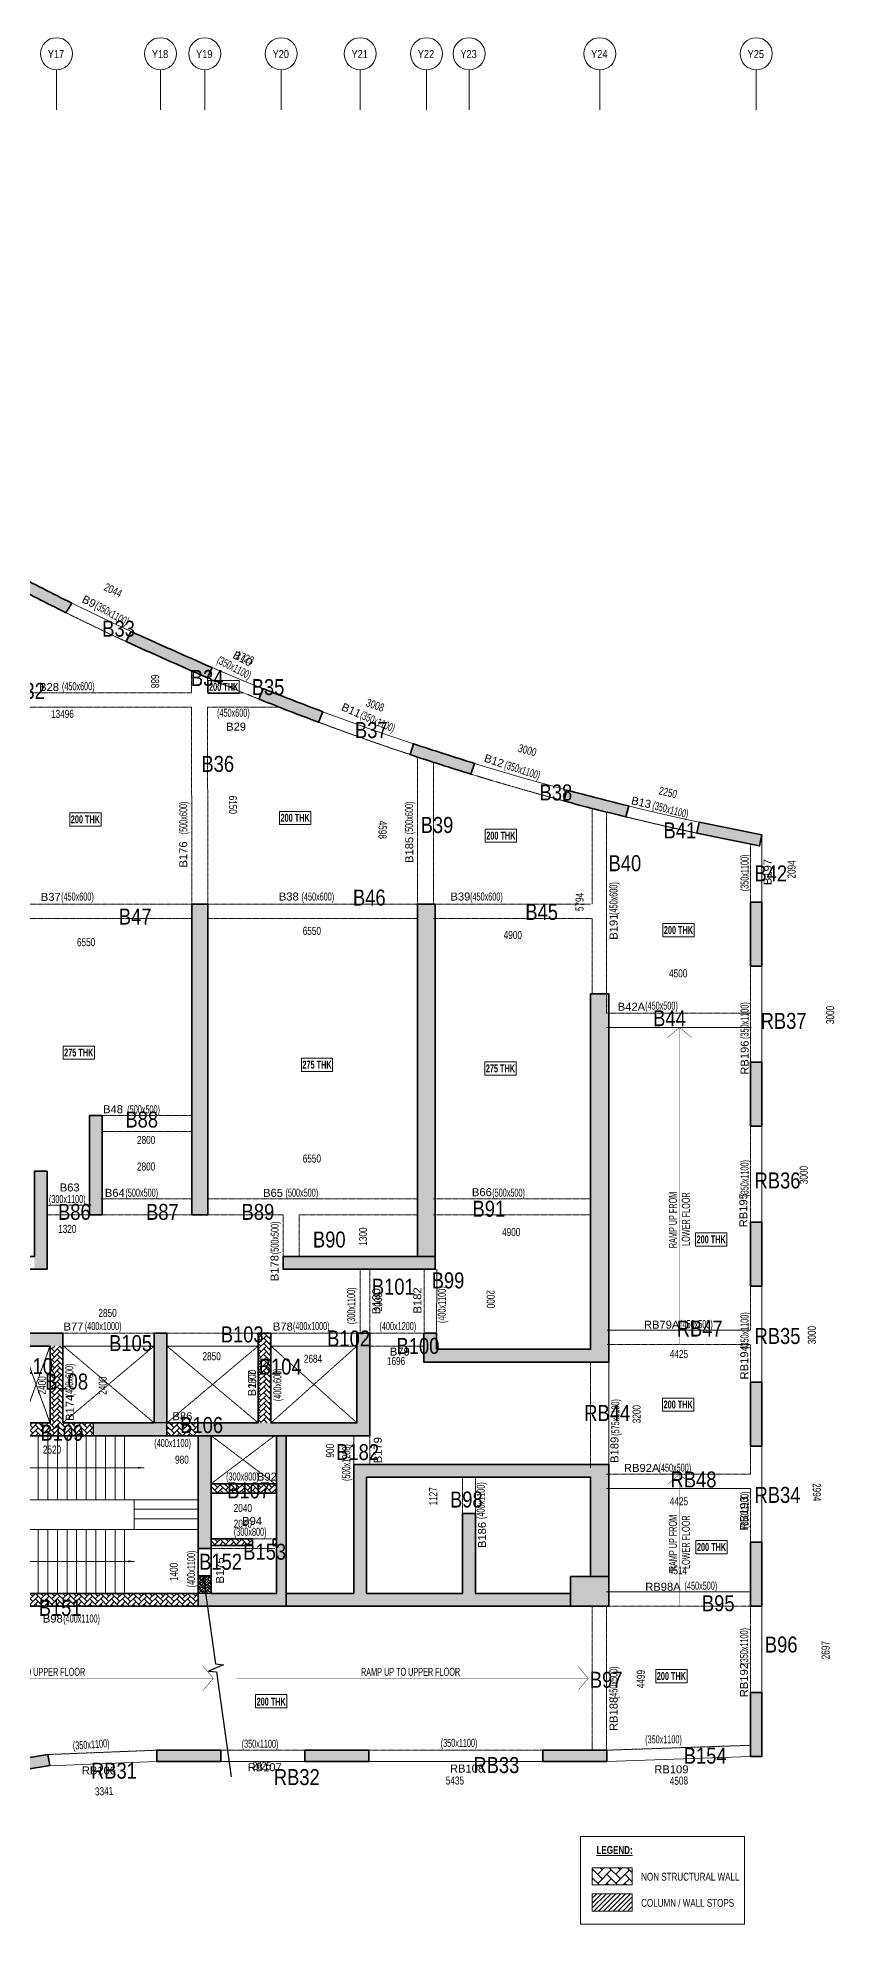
# Model space of a CAD drawing. Header units: millimetres. Extents: x 26 to 72197, y 58 to 62246.
# Drawn here: x 47321 to 72197, y 3321 to 62246 of the extents above; entities that cross this region are included whole.
import ezdxf
from ezdxf.enums import TextEntityAlignment as Align

# ---------------------------------------------------------------- set-up
doc = ezdxf.new("R2010")
doc.units = ezdxf.units.MM
doc.linetypes.add('Grid Line', pattern=[2222.5, 1270, -317.5, 317.5, -317.5])
doc.linetypes.add('HIDDEN', pattern=[0.375, 0.25, -0.125])
for name, color, linetype, lineweight in [('A-ANNO-DIMS', 8, 'Continuous', 15), ('A-DETL-MISC', 35, 'Continuous', 15), ('A-FLOR-IDEN', 11, 'Continuous', 9), ('A-GRIDS', 8, 'Continuous', 9), ('A-HIDD-ABVE', 8, 'HIDDEN', 20), ('G-ANNO-TEXT', 231, 'Continuous', 9), ('S-BEAM', 7, 'Continuous', 18), ('S-BEAM-IDEN', 2, 'Continuous', 9), ('S-COL HATCH', 9, 'Continuous', 0), ('S-COLS', 5, 'Continuous', 35), ('S-GRIDS', 8, 'Continuous', 9)]:
    doc.layers.add(name, color=color, linetype=linetype, lineweight=lineweight)
for name, color, linetype in [('Abhinav working', 6, 'Continuous'), ('Beam Nos', 7, 'Continuous'), ('changes', 7, 'Continuous'), ('SUNK SLAB', 8, 'Continuous')]:
    doc.layers.add(name, color=color, linetype=linetype)
doc.styles.add('Arial Narrow', font='ARIALN.TTF', dxfattribs={"height": 400})
doc.styles.add('Dim.s & Anno.(Misc.)', font='ARIALN.TTF')
doc.styles.add('SC-BBS1', font='SansSerif')
doc.styles.add('SOBHA', font='swisscl.ttf')
doc.styles.add('Swis721 LtCn BT', font='swisscl.ttf', dxfattribs={"width": 0.9, "height": 233.355162})
doc.styles.add('Swis721 LtCn BT_2', font='swisscl.ttf', dxfattribs={"height": 244.992296})
doc.styles.add('Swis721 LtCn BT_B', font='', dxfattribs={"width": 0.9, "height": 246.918336})
doc.styles.get('Swis721 LtCn BT_B').set_extended_font_data('Swis721 LtCn BT', bold=True)
doc.dimstyles.new('A-GFC-100', dxfattribs={"dimscale": 100, "dimtxt": 1.75, "dimasz": 1.5, "dimexe": 1.5, "dimexo": 0, "dimgap": 1, "dimtad": 1, "dimdsep": 46, "dimtxsty": 'Dim.s & Anno.(Misc.)', "dimblk": 'ARCHTICK', "dimcen": 0, "dimdle": 1.5, "dimclrd": 256, "dimclre": 8, "dimclrt": 6, "dimazin": 2, "dimtfac": 1, "dimtix": 1, "dimtmove": 2, "dimatfit": 3, "dimfxl": 1, "dimtolj": 1, "dimlwd": -1, "dimlwe": 9, "dimarcsym": 0})
pattern_1 = [(45, (-31794446.85, 20735559.75), (0, 169.7056275), [360, -120]), (135, (-31794362, 20735644.6), (1e-14, 169.7056275), [360, -120])]

# ---------------------------------------------------------------- blocks, each defined once
blk = doc.blocks.new('A$C0921b736')
at = {"layer": 'S-COL HATCH', "transparency": 33554687}
h = blk.add_hatch(color=256, dxfattribs=at)
h.dxf.hatch_style = 1
h.paths.add_polyline_path([(40725, 12975), (40225, 12975), (40225, 22675), (40725, 22675)])
h = blk.add_hatch(color=256, dxfattribs=at)
h.dxf.hatch_style = 1
h.paths.add_polyline_path([(43075, 11675), (43075, 11275), (47825, 11275), (47825, 11675)])
h.paths.add_polyline_path([(47825, 22675), (47275, 22675), (47275, 11675), (47825, 11675)])
h = blk.add_hatch(color=256, dxfattribs=at)
h.dxf.hatch_style = 1
h.paths.add_polyline_path([(53250, 8375), (53250, 19875), (52675, 19875), (52675, 8775), (47865, 8775), (47865, 9275), (47465, 9275), (47465, 8375)])
h = blk.add_hatch(color=256, dxfattribs=at)
h.dxf.hatch_style = 1
h.paths.add_polyline_path([(37425, 16075), (37025, 16075), (37025, 12975), (37425, 12975)])
h = blk.add_hatch(color=256, dxfattribs=at)
h.dxf.hatch_style = 1
h.paths.add_polyline_path([(35305, 11675), (35305, 11275), (35705, 11275), (35705, 14335), (35305, 14335)])
h = blk.add_hatch(color=256, dxfattribs=at)
h.dxf.hatch_style = 1
h.paths.add_polyline_path([(36195, 9275), (32425, 9275), (32425, 8875), (36195, 8875)])
at = {"layer": 'S-COL HATCH'}
h = blk.add_hatch(dxfattribs=at)
h.set_pattern_fill('AR-HBONE', color=256, scale=30)
h.set_pattern_definition(pattern_1)
h.paths.add_polyline_path([(34925, 8875), (34625, 8875), (34625, 7775), (32825, 7775), (32825, 8100), (32525, 8100), (32525, 7398), (32825, 7398), (32825, 7475), (34625, 7475), (34625, 6375), (32825, 6375), (32825, 6453), (32525, 6453), (32525, 6075), (37145, 6075), (37145, 6475), (34925, 6475)])
h = blk.add_hatch(dxfattribs=at)
h.set_pattern_fill('AR-HBONE', color=256, scale=30)
h.set_pattern_definition(pattern_1)
h.paths.add_polyline_path([(36195, 6475), (35795, 6475), (35795, 8875), (36195, 8875)])
at = {"layer": 'S-COL HATCH', "transparency": 33554687}
h = blk.add_hatch(color=256, dxfattribs=at)
h.dxf.hatch_style = 1
h.paths.add_polyline_path([(39445, 9275), (39045, 9275), (39045, 6475), (39445, 6475)])
h = blk.add_hatch(color=256, dxfattribs=at)
h.dxf.hatch_style = 1
h.paths.add_polyline_path([(40425, 6075), (40425, 6475), (45379, 6475), (45379, 9275), (45779, 9275), (45779, 6075)])
at = {"layer": 'S-COL HATCH'}
h = blk.add_hatch(dxfattribs=at)
h.set_pattern_fill('AR-HBONE', color=256, scale=30)
h.set_pattern_definition(pattern_1)
h.paths.add_polyline_path([(42695, 6475), (42295, 6475), (42295, 9275), (42695, 9275)])
at = {"layer": 'S-COL HATCH', "transparency": 33554687}
h = blk.add_hatch(color=256, dxfattribs=at)
h.dxf.hatch_style = 1
h.paths.add_polyline_path([(39445, 6475), (37145, 6475), (37145, 6075), (39445, 6075)])
at = {"layer": 'S-COL HATCH'}
h = blk.add_hatch(dxfattribs=at)
h.set_pattern_fill('AR-HBONE', color=256, scale=30)
h.set_pattern_definition(pattern_1)
h.paths.add_polyline_path([(39445, 6475), (40425, 6475), (40425, 6075), (39445, 6075)])
at = {"layer": 'S-COL HATCH', "transparency": 33554687}
h = blk.add_hatch(color=256, dxfattribs=at)
h.dxf.hatch_style = 1
h.paths.add_polyline_path([(40425, 6075), (40825, 6075), (40825, 6075), (40825, 4575), (40825, 4575), (40825, 4275), (40825, 2550), (40425, 2550)])
h = blk.add_hatch(color=256, dxfattribs=at)
h.dxf.hatch_style = 1
h.paths.add_polyline_path([(42865, 6075), (43165, 6075), (43165, 750), (42865, 750), (40425, 750), (40425, 1150), (42865, 1150), (42865, 2850), (42865, 2850), (42865, 2850)])
h = blk.add_hatch(color=256, dxfattribs=at)
h.dxf.hatch_style = 1
h.paths.add_polyline_path([(52675, 4775), (52675, 1675), (53250, 1675), (53250, 5175), (45279, 5175), (45279, 1150), (43165, 1150), (43165, 750), (52050, 750), (52050, 1150), (49079, 1150), (49079, 3648), (48679, 3648), (48679, 1150), (45679, 1150), (45679, 4775)])
at = {"layer": 'S-COL HATCH'}
h = blk.add_hatch(dxfattribs=at)
h.set_pattern_fill('AR-HBONE', color=256, scale=30)
h.set_pattern_definition(pattern_1)
h.paths.add_polyline_path([(40825, 4275), (42865, 4275), (42865, 4575), (40825, 4575)])
h = blk.add_hatch(dxfattribs=at)
h.set_pattern_fill('AR-HBONE', color=256, scale=30)
h.set_pattern_definition(pattern_1)
h.paths.add_polyline_path([(42115, 2850), (42115, 2650), (40825, 2650), (40825, 2850)])
h = blk.add_hatch(dxfattribs=at)
h.set_pattern_fill('AR-HBONE', color=256, scale=30)
h.set_pattern_definition(pattern_1)
h.paths.add_polyline_path([(42765, 2850), (42865, 2850), (42865, 2650), (42765, 2650)])
h = blk.add_hatch(dxfattribs=at)
h.set_pattern_fill('AR-HBONE', color=256, scale=30)
h.set_pattern_definition(pattern_1)
h.paths.add_polyline_path([(40425, 1700), (40825, 1700), (40825, 1150), (40425, 1150)])
at = {"layer": 'S-COL HATCH', "transparency": 33554687}
h = blk.add_hatch(color=256, dxfattribs=at)
h.dxf.hatch_style = 1
h.paths.add_polyline_path([(53250, 1675), (53250, 750), (52050, 750), (52050, 1675)])
at = {"layer": 'S-COL HATCH'}
h = blk.add_hatch(dxfattribs=at)
h.set_pattern_fill('AR-HBONE', color=256, scale=30)
h.set_pattern_definition(pattern_1)
h.paths.add_polyline_path([(40425, 1150), (32825, 1150), (32825, 750), (40425, 750)])
at = {"layer": 'changes'}
blk.add_lwpolyline([(39445, 6475), (37145, 6475), (37145, 6075), (39445, 6075)], close=True, dxfattribs=at)
at = {"layer": 'S-COLS'}
for p, q in [((40825, 2550), (40425, 2550)), ((40825, 1700), (40425, 1700))]:
    blk.add_line(p, q, dxfattribs=at)
for points in [[(29725, 11275), (29725, 22675), (30125, 22675), (30125, 15825), (31675, 15825), (31675, 15425), (30125, 15425), (30125, 12785), (32805, 12785), (32805, 11675), (35305, 11675), (35305, 14335), (35705, 14335), (35705, 11275), (29725, 11275)], [(47825, 11675), (47825, 22675), (47275, 22675), (47275, 11675), (47825, 11675)], [(36195, 9275), (32425, 9275)], [(34625, 6075), (45779, 6075), (45779, 9275), (45379, 9275), (45379, 6475), (42695, 6475), (42695, 9275)], [(39045, 9275), (39045, 6475), (36195, 6475), (36195, 9275)], [(39445, 9275), (39045, 9275)], [(42295, 9275), (42295, 6475), (39445, 6475), (39445, 9275)], [(42695, 9275), (42295, 9275)], [(40825, 750), (40425, 750), (40425, 6075)], [(40825, 6075), (40825, 1150)], [(43165, 6075), (43165, 750), (42865, 750)], [(42865, 1150), (42865, 6075)], [(43165, 1150), (45279, 1150), (45279, 5175), (53250, 5175)], [(53250, 5175), (53250, 1675), (52675, 1675), (52675, 4775), (45679, 4775), (45679, 1150), (48679, 1150), (48679, 3648), (49079, 3648), (49079, 1150), (52050, 1150), (52050, 750), (43165, 750)], [(40825, 2850), (42115, 2850)], [(42115, 2650), (40825, 2650)], [(42115, 2850), (42115, 2650)], [(42765, 2650), (42765, 2850)], [(42765, 2850), (42865, 2850)], [(42865, 2650), (42765, 2650)], [(32825, 1150), (40425, 1150), (40425, 750), (30125, 750)], [(40825, 1150), (42865, 1150)], [(42865, 750), (40825, 750)]]:
    blk.add_lwpolyline(points, dxfattribs=at)
at = {"layer": 'S-COLS', "elevation": 0}
for points in [[(40725, 12975), (40225, 12975), (40225, 22675), (40725, 22675)], [(37425, 16075), (37025, 16075), (37025, 12975), (37425, 12975)], [(43075, 11675), (47825, 11675), (47825, 11275), (43075, 11275)], [(53250, 750), (52050, 750), (52050, 1675), (53250, 1675)]]:
    blk.add_lwpolyline(points, close=True, dxfattribs=at)
at = {"layer": 'S-COLS'}
for points in [[(53250, 8375), (47465, 8375), (47465, 9275), (47865, 9275), (47865, 8775), (52675, 8775), (52675, 19875), (53250, 19875)], [(35795, 6475), (34925, 6475), (34925, 8875), (35795, 8875)], [(40825, 4575), (42865, 4575), (42865, 4275), (40825, 4275)]]:
    blk.add_lwpolyline(points, close=True, dxfattribs=at)
blk = doc.blocks.new('*U10')
blk.add_lwpolyline([(-28.23, 0), (-1.25, 0), (-0.62, 2.5), (0.62, -2.5), (1.25, 0), (34.3, 0)])
blk = doc.blocks.new('_ARCHTICK')
at = {"color": 0, "linetype": 'ByBlock', "const_width": 0.15}
blk.add_lwpolyline([(-0.5, -0.5), (0.5, 0.5)], dxfattribs=at)
blk = doc.blocks.new('A$Cb7cd9481')
at = {"layer": 'S-COL HATCH', "transparency": 33554687}
h = blk.add_hatch(color=256, dxfattribs=at)
h.dxf.hatch_style = 1
h.paths.add_polyline_path([(28420, 25306), (28602, 25607, -0.00603), (26815, 26517), (26634, 26217, 0.006005)])
h = blk.add_hatch(color=256, dxfattribs=at)
h.dxf.hatch_style = 1
h.paths.add_polyline_path([(30445, 24722), (30297, 24405, 0.004309), (32837, 23274), (32985, 23591, -0.004327)])
h = blk.add_hatch(color=256, dxfattribs=at)
h.dxf.hatch_style = 1
h.paths.add_polyline_path([(36311, 21885), (36443, 22213, -0.006015), (34578, 22935), (34446, 22609, 0.00603)])
h = blk.add_hatch(color=256, dxfattribs=at)
h.dxf.hatch_style = 1
h.paths.add_polyline_path([(41071, 20263), (41183, 20599, -0.006015), (39279, 21210), (39167, 20874, 0.00603)])
h = blk.add_hatch(color=256, dxfattribs=at)
h.dxf.hatch_style = 1
h.paths.add_polyline_path([(45907, 18929), (46003, 19269, -0.006016), (44065, 19767), (43970, 19427, 0.006031)])
h = blk.add_hatch(color=256, dxfattribs=at)
h.dxf.hatch_style = 1
h.paths.add_polyline_path([(48195, 18764), (48125, 18421), (50085, 18021), (50155, 18363)])
h = blk.add_hatch(color=256, dxfattribs=at)
h.dxf.hatch_style = 1
h.paths.add_polyline_path([(50155, 16269), (49805, 16269), (49805, 14269), (50155, 14269)])
h = blk.add_hatch(color=256, dxfattribs=at)
h.dxf.hatch_style = 1
h.paths.add_polyline_path([(49805, 9269), (50155, 9269), (50155, 11269), (49805, 11269)])
h = blk.add_hatch(color=256, dxfattribs=at)
h.dxf.hatch_style = 1
h.paths.add_polyline_path([(50155, 6269), (49805, 6269), (49805, 4269), (50155, 4269)])
h = blk.add_hatch(color=256, dxfattribs=at)
h.dxf.hatch_style = 1
h.paths.add_polyline_path([(50155, 1269), (49805, 1269), (49805, -731), (50155, -731)])
h = blk.add_hatch(color=256, dxfattribs=at)
h.dxf.hatch_style = 1
h.paths.add_polyline_path([(49805, -5724), (50155, -5724), (50155, -3724), (49805, -3724)])
h = blk.add_hatch(color=256, dxfattribs=at)
h.dxf.hatch_style = 1
h.paths.add_polyline_path([(49805, -10421), (50155, -10421), (50155, -8421), (49805, -8421)])
h = blk.add_hatch(color=256, dxfattribs=at)
h.dxf.hatch_style = 1
h.paths.add_polyline_path([(25886, -10678), (25942, -11024), (27916, -10706), (27860, -10360)])
h = blk.add_hatch(color=256, dxfattribs=at)
h.dxf.hatch_style = 1
h.paths.add_polyline_path([(31255, -10224), (31255, -10574), (33255, -10574), (33255, -10224)])
h = blk.add_hatch(color=256, dxfattribs=at)
h.dxf.hatch_style = 1
h.paths.add_polyline_path([(35880, -10224), (35880, -10574), (37880, -10574), (37880, -10224)])
h = blk.add_hatch(color=256, dxfattribs=at)
h.dxf.hatch_style = 1
h.paths.add_polyline_path([(43315, -10224), (43315, -10574), (45315, -10574), (45315, -10224)])
at = {"layer": 'S-COLS', "elevation": 0}
for points in [[(26634, 26217, 0.006005), (28420, 25306), (28602, 25607, -0.00603), (26815, 26517), (26634, 26217)], [(30297, 24405), (30445, 24722, 0.004327), (32985, 23591), (32837, 23274, -0.004309), (30297, 24405)], [(36443, 22213, -0.006015), (34578, 22935), (34446, 22609, 0.00603), (36311, 21885), (36443, 22213)], [(39167, 20874, 0.00603), (41071, 20263), (41183, 20599, -0.006015), (39279, 21210), (39167, 20874)], [(46003, 19269, -0.006016), (44065, 19767), (43970, 19427, 0.006031), (45907, 18929), (46003, 19269)]]:
    blk.add_lwpolyline(points, format="xyb", dxfattribs=at)
for points in [[(48195, 18764), (50155, 18363), (50085, 18021), (48125, 18421), (48195, 18764)], [(25886, -10678), (25942, -11024), (27916, -10706), (27860, -10360), (25886, -10678)]]:
    blk.add_lwpolyline(points, dxfattribs=at)
for points in [[(49805, 16269), (50155, 16269), (50155, 14269), (49805, 14269)], [(49805, 11269), (50155, 11269), (50155, 9269), (49805, 9269)], [(49805, 6269), (50155, 6269), (50155, 4269), (49805, 4269)], [(49805, 1269), (50155, 1269), (50155, -731), (49805, -731)], [(49805, -3724), (50155, -3724), (50155, -5724), (49805, -5724)], [(49805, -8421), (50155, -8421), (50155, -10421), (49805, -10421)], [(31255, -10224), (33255, -10224), (33255, -10574), (31255, -10574)], [(35880, -10224), (37880, -10224), (37880, -10574), (35880, -10574)], [(43315, -10224), (45315, -10224), (45315, -10574), (43315, -10574)]]:
    blk.add_lwpolyline(points, close=True, dxfattribs=at)
blk = doc.blocks.new('Grid - Type 1 Structural-6743905-9TH FLOOR LVL')
at = {"layer": 'A-GRIDS'}
blk.add_circle((0, 0), 4, dxfattribs=at)
blk = doc.blocks.new('A$C45bf0ae9')
at = {"layer": 'S-GRIDS', "linetype": 'Grid Line'}
for p, q in [((28125, 41014), (28125, 42264)), ((31375, 41014), (31375, 42264)), ((32755, 41014), (32755, 42264)), ((35145, 41014), (35145, 42264)), ((37610, 41014), (37610, 42264)), ((39680, 41014), (39680, 42264)), ((41010, 41014), (41010, 42264)), ((45093, 41014), (45093, 42264)), ((49980, 41014), (49980, 42264))]:
    blk.add_line(p, q, dxfattribs=at)
at = {"layer": 'A-GRIDS', "xscale": 124.9999999999999, "yscale": 124.9999999999999, "zscale": 124.9999999999999}
for p in [(28125, 42764), (31375, 42764), (32755, 42764), (35145, 42764), (37610, 42764), (39680, 42764), (41010, 42764), (45093, 42764), (49980, 42764)]:
    blk.add_blockref('Grid - Type 1 Structural-6743905-9TH FLOOR LVL', p, dxfattribs=at)
at = {"layer": 'A-GRIDS', "lineweight": 18, "char_height": 250, "width": 641.35, "attachment_point": 1, "style": 'Arial Narrow'}
for s, insert in [('Y17', (27856, 42879)), ('Y18', (31106, 42879)), ('Y19', (32486, 42879)), ('Y20', (34876, 42879)), ('Y21', (37341, 42879)), ('Y22', (39411, 42879)), ('Y23', (40741, 42879)), ('Y24', (44824, 42879)), ('Y25', (49711, 42879))]:
    blk.add_mtext(s, dxfattribs=dict(at, insert=insert))
blk = doc.blocks.new('A$C40398dd4')
at = {"layer": 'A-ANNO-DIMS', "ltscale": 500, "elevation": 0}
blk.add_lwpolyline([(5810, 1000), (6600, 1000), (6600, 1565)], dxfattribs=at)
at = {"layer": 'A-DETL-MISC'}
for p, q in [((2300, 4925), (2300, 2925)), ((2600, 4925), (2600, 2925)), ((2900, 4925), (2900, 2925)), ((3200, 4925), (3200, 2925)), ((3500, 4925), (3500, 2925)), ((3800, 4925), (3800, 2925)), ((4100, 4925), (4100, 2925)), ((4400, 4925), (4400, 2925)), ((4700, 4925), (4700, 2925)), ((5000, 4925), (5000, 2925)), ((5300, 4925), (5300, 2925)), ((2300, 0), (2300, 2000)), ((2600, 0), (2600, 2000)), ((2900, 0), (2900, 2000)), ((3200, 0), (3200, 2000)), ((3500, 0), (3500, 2000)), ((3800, 0), (3800, 2000)), ((4100, 0), (4100, 2000)), ((4400, 0), (4400, 2000)), ((4700, 0), (4700, 2000)), ((5000, 0), (5000, 2000)), ((5300, 0), (5300, 2000))]:
    blk.add_line(p, q, dxfattribs=at)
for points in [[(2000, 2925), (0, 2925)], [(2000, 2625), (0, 2625)], [(5600, 2925), (7600, 2925)], [(5600, 2625), (7600, 2625)], [(2000, 2325), (0, 2325)], [(5600, 2325), (7600, 2325)]]:
    blk.add_lwpolyline(points, dxfattribs=at)
blk.add_lwpolyline([(5600, 2925), (5600, 2000), (2000, 2000), (2000, 2925)], close=True, dxfattribs=at)
at = {"layer": 'A-DETL-MISC', "elevation": 0}
for points in [[(2000, 2000), (0, 2000)], [(5600, 2000), (7600, 2000)]]:
    blk.add_lwpolyline(points, dxfattribs=at)
at = {"layer": 'A-ANNO-DIMS', "ltscale": 500}
for points in [[(1688, 3925), (5510, 3925)], [(6600, 1565), (6600, 3126)], [(1988, 1000), (5810, 1000)]]:
    blk.add_leader(points, dimstyle='A-GFC-100', override={"dimasz": 2, "dimtad": 0, "dimfxl": 0.18, "dimarcsym": 1}, dxfattribs=at)

msp = doc.modelspace()

# ---------------------------------------------------------------- hatches: boundary and pattern name
at = {"layer": 'S-COL HATCH'}
h = msp.add_hatch(dxfattribs=at)
h.set_pattern_fill('AR-HBONE', color=256, scale=15)
h.set_pattern_definition([(45, (-31754536.717, 20696137.466), (0, 84.85281374), [180, -60]), (135, (-31754494.29, 20696179.89), (7e-15, 84.85281374), [180, -60])])
h.paths.add_polyline_path([(52735.1, 14206.8), (52335.1, 14206.8), (52335.1, 13656.7), (52735.1, 13656.7)])
at = {"layer": 'SUNK SLAB'}
h = msp.add_hatch(dxfattribs=at)
h.set_pattern_fill('AR-HBONE', color=8, scale=50, style=0)
h.set_pattern_definition([(45, (-31293961.77, 20968617.72), (0, 282.8427125), [600, -200]), (135, (-31293820.35, 20968759.14), (2e-14, 282.8427125), [600, -200])])
h.paths.add_polyline_path([(65888.5, 5089.1), (65888.5, 4547.9), (64638.8, 4547.9), (64638.8, 5089.1)], flags=0)
h = msp.add_hatch(dxfattribs=at)
h.set_pattern_fill('ANSI31', color=8, scale=850, style=0)
h.set_pattern_definition([(45, (-31293961.77, 20969286.22), (-75.1300955, 75.1300955), [])])
h.paths.add_polyline_path([(65888.5, 4272.8), (65888.5, 3731.5), (64638.8, 3731.5), (64638.8, 4272.8)], flags=0)

# ---------------------------------------------------------------- linework, layer by layer
at = {"layer": 'A-FLOR-IDEN', "color": 8, "flags": 128}
for points in [[(53616.6, 42172.3), (53616.6, 41760.4), (52639.1, 41760.4), (52639.1, 42172.3)], [(53616.6, 42172.3), (53616.6, 41760.4), (52639.1, 41760.4), (52639.1, 42172.3)], [(49297.6, 38034.3), (49297.6, 37622.4), (48320.1, 37622.4), (48320.1, 38034.3)], [(49297.6, 38034.3), (49297.6, 37622.4), (48320.1, 37622.4), (48320.1, 38034.3)], [(55849.1, 38082.8), (55849.1, 37670.9), (54871.6, 37670.9), (54871.6, 38082.8)], [(55849.1, 38082.8), (55849.1, 37670.9), (54871.6, 37670.9), (54871.6, 38082.8)], [(62274.1, 37527.3), (62274.1, 37115.4), (61296.6, 37115.4), (61296.6, 37527.3)], [(62274.1, 37527.3), (62274.1, 37115.4), (61296.6, 37115.4), (61296.6, 37527.3)], [(67819.6, 34576.8), (67819.6, 34164.9), (66842.1, 34164.9), (66842.1, 34576.8)], [(67819.6, 34576.8), (67819.6, 34164.9), (66842.1, 34164.9), (66842.1, 34576.8)], [(49090.6, 30751), (49090.6, 30339.2), (48113.1, 30339.2), (48113.1, 30751)], [(62259.8, 30254.6), (62259.8, 29842.8), (61282.3, 29842.8), (61282.3, 30254.6)]]:
    msp.add_lwpolyline(points, close=True, dxfattribs=at)
at = {"layer": 'A-FLOR-IDEN', "color": 8, "elevation": 0, "flags": 128}
for points in [[(56531.5, 30371.6), (56531.5, 29959.8), (55554, 29959.8), (55554, 30371.6)], [(68841.2, 24913.2), (68841.2, 24501.4), (67863.7, 24501.4), (67863.7, 24913.2)], [(67810.7, 19758.3), (67810.7, 19346.5), (66833.2, 19346.5), (66833.2, 19758.3)], [(68853.7, 15306.3), (68853.7, 14894.5), (67876.2, 14894.5), (67876.2, 15306.3)], [(67597.9, 11275.8), (67597.9, 10864), (66620.4, 10864), (66620.4, 11275.8)], [(55101, 10494.2), (55101, 10082.4), (54123.5, 10082.4), (54123.5, 10494.2)]]:
    msp.add_lwpolyline(points, close=True, dxfattribs=at)
at = {"layer": 'A-HIDD-ABVE', "linetype": 'HIDDEN'}
for p, q in [((47705.1, 21381.9), (46835.1, 18981.9)), ((47705.1, 18981.9), (46835.1, 21381.9)), ((50955.1, 21381.9), (48105.1, 18981.9)), ((50955.1, 18981.9), (48125.1, 21381.9)), ((54205.1, 21381.9), (51355.1, 18981.9)), ((54205.1, 18981.9), (51355.1, 21381.9)), ((57289.5, 21381.9), (54605.1, 18981.9)), ((57289.5, 18981.9), (54605.1, 21381.9)), ((52735.1, 18581.9), (54725.1, 17081.9)), ((52735.1, 17081.9), (54725.1, 18581.9))]:
    msp.add_line(p, q, dxfattribs=at)
at = {"layer": 'G-ANNO-TEXT', "color": 7, "elevation": 0}
for points in [[(64270.3, 6061.4), (69388.9, 6061.4), (69388.9, 3321.2), (64270.3, 3321.2)], [(65888.5, 5089.1), (65888.5, 4547.9), (64638.8, 4547.9), (64638.8, 5089.1)], [(65888.5, 4272.8), (65888.5, 3731.5), (64638.8, 3731.5), (64638.8, 4272.8)]]:
    msp.add_lwpolyline(points, close=True, dxfattribs=at)
at = {"layer": 'S-BEAM', "linetype": 'HIDDEN'}
for p, q in [((52121.9, 41781.9, 0), (52120.5, 42469.5, 0)), ((52621.9, 41781.9, 0), (52620.9, 42254.7, 0)), ((41356, 41781.9), (52121.9, 41781.9)), ((45577.7, 41331.9), (52122.8, 41331.9)), ((52135.2, 35181.9, 0), (52122.8, 41331.9, 0)), ((52621.9, 41781.9), (53754.5, 41781.9)), ((52622.8, 41331.9), (54879, 41331.9)), ((52635.2, 35181.9, 0), (52622.8, 41331.9, 0)), ((59185.1, 35181.9), (59175.9, 39780.3)), ((59685.1, 35181.9), (59676.2, 39616.5)), ((64635.2, 35181.9), (64635.2, 38175.4)), ((65085.2, 31781.9), (65085.2, 38060.7)), ((45585.2, 35181.9), (52135.1, 35181.9, 0)), ((59185.1, 35181.9), (52635.2, 35181.9, 0)), ((64585.1, 35181.9), (59685.1, 35181.9)), ((45585.2, 34731.9), (52135.1, 34731.9)), ((59185.1, 34731.9), (52635.2, 34731.9)), ((64635.2, 34731.9), (59685.1, 34731.9)), ((64635.2, 32381.9), (64635.2, 34731.9)), ((69585.6, 31781.9), (65085.2, 31781.9)), ((49335.1, 28581.9, 0), (52135.1, 28581.9, 0)), ((49335.1, 28081.9, 0), (52135.1, 28081.9, 0)), ((52135.1, 25981.9, 0), (49285.1, 25981.9, 0)), ((59185.1, 25981.9), (52635.2, 25981.9)), ((59685.1, 25981.9), (64585.1, 25981.9)), ((48985.1, 25781.9, 0), (47615.1, 25781.9)), ((54985.1, 25481.9), (47615.1, 25481.9)), ((54985.1, 24181.9, 0), (54985.1, 25481.9, 0)), ((59185.1, 25481.9), (55485.1, 25481.9)), ((55485.1, 24181.9, 0), (55485.1, 25481.9, 0)), ((59685.1, 25481.9), (64585.1, 25481.9)), ((57389.5, 21781.9), (57389.5, 23781.9, 0)), ((57689.5, 21781.9), (57689.5, 23781.9, 0)), ((59385.1, 23781.9), (59385.1, 21781.9)), ((59785.1, 23781.9, 0), (59775.1, 21781.9)), ((50955.1, 21781.9), (48105.1, 21781.9)), ((54205.1, 21781.9), (51355.1, 21781.9)), ((57289.5, 21781.9), (54605.1, 21781.9)), ((59385.1, 21781.9), (57689.5, 21781.9)), ((59385.1, 21381.9), (57689.5, 21381.9)), ((65099.5, 21431.9), (69585.6, 21431.9)), ((64585.1, 17581.9), (64585.1, 20881.9, 0)), ((57689.5, 18581.9), (57689.5, 17681.9)), ((60589.5, 16154.5), (60589.5, 17281.9)), ((60989.5, 16154.5), (60989.5, 17281.9)), ((65085.1, 17381.9), (69585.6, 17381.9)), ((54625.1, 15356.7), (53975.1, 15356.7)), ((54725.1, 15056.7), (52735.1, 15056.7)), ((64635.1, 13256.7), (64635.1, 8757.9)), ((65085.1, 13256.7), (69599.5, 13256.7)), ((65085.1, 13256.7), (65085.1, 8757.9)), ((65083.6, 8757.7), (69585.6, 8911.3, 0)), ((47662.1, 8624, 0), (51028.5, 8757.8, 0)), ((53035.5, 8757.9, 0), (55660.5, 8757.9, 0)), ((63095.5, 8757.9, 0), (57660.5, 8757.9, 0))]:
    msp.add_line(p, q, dxfattribs=at)
at = {"layer": 'S-BEAM'}
for p, q in [((69599.5, 31331.9), (65085.1, 31331.9)), ((65099.5, 21881.9), (69585.6, 21881.9)), ((50955.1, 21381.9), (48125.1, 21381.9)), ((54205.1, 21381.9), (51355.1, 21381.9)), ((57289.5, 21381.9), (54605.1, 21381.9)), ((65160.1, 17581.9), (65160.1, 20881.9)), ((57189.5, 18581.9), (57189.5, 17681.9)), ((65085.1, 16931.9), (69585.6, 16931.9)), ((65085.1, 13706.7), (69599.5, 13706.7)), ((47676, 8274.2, 0), (51042.4, 8408, 0)), ((53035.5, 8407.9, 0), (55660.5, 8407.9, 0)), ((63095.5, 8407.9, 0), (57660.5, 8407.9, 0)), ((65095.5, 8407.9), (69585.6, 8561.1, 0))]:
    msp.add_line(p, q, dxfattribs=at)
at = {"layer": 'S-BEAM', "ltscale": 250000, "elevation": 0}
msp.add_lwpolyline([(69935.6, 37345.3, -0.1044195), (37818.5, 50810.3, 0.059137), (29695.3, 56133.1, 0.059137)], format="xyb", dxfattribs=at)
at = {"layer": 'S-BEAM', "linetype": 'HIDDEN', "elevation": 0}
for points in [[(52120.5, 42469.5, -0.0217249), (45508, 45681.9, -0.0217249)], [(59175.9, 39780.3, -0.0207042), (52620.9, 42254.7, -0.0207042)], [(64635.2, 38175.4, -0.0152572), (59676.2, 39616.5, -0.0152572)], [(69599.5, 37053.7, -0.0136644), (65085.2, 38060.7, -0.0136644)]]:
    msp.add_lwpolyline(points, format="xyb", dxfattribs=at)
at = {"layer": 'S-BEAM', "ltscale": 250000, "elevation": 0}
msp.add_lwpolyline([(69935.6, 8561.1), (69935.6, 37345.3)], dxfattribs=at)
at = {"layer": 'S-BEAM', "linetype": 'HIDDEN', "elevation": 0}
for points in [[(69585.6, 21881.9), (69585.6, 37053.7)], [(69585.6, 17381.9), (69585.6, 21431.9)], [(69585.6, 8561.1), (69585.6, 16931.9)]]:
    msp.add_lwpolyline(points, dxfattribs=at)
at = {"layer": 'S-BEAM', "elevation": 0}
msp.add_lwpolyline([(65099.5, 31331.9), (69599.5, 31331.9)], dxfattribs=at)
at = {"layer": 'S-BEAM', "const_width": 12.5, "elevation": 0}
for points in [[(67738.9, 31015.6), (67363.9, 31331.9), (66988.9, 31015.6)], [(52487.9, 10627.5), (52804.3, 11002.5), (52487.9, 11377.5)], [(64197.6, 10627.5), (64514, 11002.5), (64197.6, 11377.5)], [(41810.5, 11006.7), (52803, 11006.7)], [(53520.1, 11006.7), (64512.6, 11006.7)]]:
    msp.add_lwpolyline(points, dxfattribs=at)
at = {"layer": 'S-BEAM', "const_width": 12.5}
for points in [[(67363.9, 31331.9), (67363.9, 21431.9)], [(67738.9, 17058.4), (67363.9, 17374.8), (66988.9, 17058.4)], [(67363.9, 17381.9), (67363.9, 13256.7)]]:
    msp.add_lwpolyline(points, dxfattribs=at)
at = {"layer": 'S-BEAM', "color": 6, "ltscale": 250000}
msp.add_arc((85763.3, 120133.7, 0), 84287.8, 235.331836, 259.176604, dxfattribs=at)
at = {"layer": 'S-COL HATCH', "elevation": 0}
msp.add_lwpolyline([(52735.1, 13656.7), (52335.1, 13656.7), (52335.1, 14206.8), (52735.1, 14206.8)], close=True, dxfattribs=at)

# ---------------------------------------------------------------- block references
at = {"xscale": 100, "yscale": 100, "zscale": 100, "rotation": 277.960533334072}
msp.add_blockref('*U10', (52888.4, 11327.6, 0), dxfattribs=at)
at = {"layer": 'Beam Nos'}
msp.add_blockref('A$C45bf0ae9', (19780.8, 18981.9), dxfattribs=at)
at = {"layer": 'changes'}
msp.add_blockref('A$C0921b736', (11910.1, 12506.7), dxfattribs=at)
at = {"layer": 'S-BEAM'}
msp.add_blockref('A$Cb7cd9481', (19780.8, 18981.9), dxfattribs=at)
at = {"layer": 'S-BEAM-IDEN', "xscale": -1}
msp.add_blockref('A$C40398dd4', (52335.1, 13656.7), dxfattribs=at)

# ---------------------------------------------------------------- texts
at = {"layer": 'A-FLOR-IDEN', "color": 1, "char_height": 246.92, "width": 1155, "attachment_point": 2, "line_spacing_factor": 0.964267, "style": 'Swis721 LtCn BT_B'}
for s, insert in [('200 THK', (53127.8, 42094.2)), ('200 THK', (53127.8, 42094.2)), ('200 THK', (48808.8, 37956.2)), ('200 THK', (48808.8, 37956.2)), ('200 THK', (55360.3, 38004.7)), ('200 THK', (55360.3, 38004.7)), ('200 THK', (61785.3, 37449.2)), ('200 THK', (61785.3, 37449.2)), ('200 THK', (67330.8, 34498.7)), ('200 THK', (67330.8, 34498.7)), ('275 THK', (48601.8, 30673)), ('275 THK', (56042.8, 30293.6, 0)), ('275 THK', (61771, 30176.6)), ('200 THK', (68352.4, 24835.1)), ('200 THK', (67321.9, 19680.2)), ('200 THK', (68364.9, 15228.2)), ('200 THK', (67109.2, 11197.8)), ('200 THK', (54612.3, 10398.2))]:
    msp.add_mtext(s, dxfattribs=dict(at, insert=insert))
at = {"layer": 'Abhinav working', "color": 2, "style": 'SOBHA'}
for s, rotation, p in [('2044', 334.370169, (49364.6, 45000.4)), ('1723', 337.538465, (53480, 42875.8)), ('688', 270.115338, (50860.8, 42358)), ('13496', 359.995034, (47735.9, 41001.8)), ('3008', 340.579117, (57550, 41376.2)), ('3000', 343.97252, (62304.8, 39951.7)), ('6150', 270.115467, (53291.2, 38571.5)), ('2250', 347.095178, (66699.4, 38616.5)), ('4598', 270.115353, (57963.9, 37790.6)), ('2094', 90, (70987.7, 35983.3)), ('5794', 89.504742, (64363.8, 34966)), ('3000', 90, (72193.4, 31437.6)), ('3000', 90, (71368.7, 26437.6)), ('1300', 90, (57603.2, 24515.3)), ('2000', 90, (58076.9, 22468.1)), ('2000', 271.145738, (61337, 23127.4)), ('3000', 90, (71620.7, 21437.6)), ('2800', 90, (54141.1, 20068.1)), ('1696', 0.715373, (58228, 20784.7)), ('2400', 90, (47580.5, 19868.1)), ('2400', 89.522546, (49470.2, 19856.8)), ('3200', 90, (66148.8, 18968.4)), ('900', 90, (56574.7, 17897)), ('980', 360, (51610.2, 17708.4)), ('2994', 271.034419, (71523.1, 17098.7)), ('1127', 90, (59795.5, 16402.8)), ('1400', 90, (51693.8, 14040.2)), ('2697', 90, (72051.1, 11596.8)), ('4499', 89.980449, (66280.1, 10694.7)), ('4508', 1.947674, (67063.7, 7670.3)), ('3341', 2.256811, (49114.2, 7342.4))]:
    msp.add_text(s, height=250, rotation=rotation, dxfattribs=at).set_placement(p)
at = {"layer": 'Abhinav working', "color": 2}
for s, height, style, p in [('B33', 500, 'Dim.s & Anno.(Misc.)', (49336, 43539.6, 0)), ('B34', 500, 'Dim.s & Anno.(Misc.)', (52103.7, 41997.6, 0)), ('B32', 500, 'Dim.s & Anno.(Misc.)', (46523.1, 41593.8, 0)), ('B35', 500, 'Dim.s & Anno.(Misc.)', (54004.8, 41713.3)), ('B37', 500, 'Dim.s & Anno.(Misc.)', (57228.2, 40371.2)), ('B36', 500, 'Dim.s & Anno.(Misc.)', (52433.8, 39314.3)), ('B38', 500, 'Dim.s & Anno.(Misc.)', (62993.9, 38423.1, 0)), ('B39', 500, 'Dim.s & Anno.(Misc.)', (59279.9, 37405.9)), ('B41', 500, 'Dim.s & Anno.(Misc.)', (66865.8, 37238.8)), ('B40', 500, 'Dim.s & Anno.(Misc.)', (65149.1, 36212.2)), ('B42', 500, 'Dim.s & Anno.(Misc.)', (69703, 35894.2)), ('B46', 500, 'Dim.s & Anno.(Misc.)', (57166, 35140.1)), ('B47', 500, 'Dim.s & Anno.(Misc.)', (49854.9, 34545.8, 0)), ('B45', 500, 'Dim.s & Anno.(Misc.)', (62548.4, 34690.9)), ('6550', 250, 'SOBHA', (55596.9, 34224.8)), ('4900', 250, 'SOBHA', (61873.1, 34095.3)), ('6550', 250, 'SOBHA', (48546.9, 33870.8)), ('4500', 250, 'SOBHA', (67037.4, 32898.5)), ('B44', 500, 'Dim.s & Anno.(Misc.)', (66541.7, 31371.9)), ('RB37', 500, 'Dim.s & Anno.(Misc.)', (69898.6, 31288.6)), ('B88', 500, 'Dim.s & Anno.(Misc.)', (50058.9, 28205.8)), ('2800', 250, 'SOBHA', (50421.3, 27693.6)), ('2800', 250, 'SOBHA', (50421.3, 26863.8)), ('6550', 250, 'SOBHA', (55596.9, 27113.1)), ('RB36', 500, 'Dim.s & Anno.(Misc.)', (69709.1, 26303.9, 0)), ('B86', 500, 'Dim.s & Anno.(Misc.)', (47955.1, 25323.2, 0)), ('B87', 500, 'Dim.s & Anno.(Misc.)', (50704.6, 25323.2, 0)), ('B89', 500, 'Dim.s & Anno.(Misc.)', (53687.9, 25323.2, 0)), ('B91', 500, 'Dim.s & Anno.(Misc.)', (60900.4, 25419.3)), ('1320', 250, 'SOBHA', (47958.5, 24915.5)), ('B90', 500, 'Dim.s & Anno.(Misc.)', (55916.7, 24458.7)), ('4900', 250, 'SOBHA', (61823, 24816.5)), ('B99', 500, 'Dim.s & Anno.(Misc.)', (59624.5, 23182.5)), ('B101', 500, 'Dim.s & Anno.(Misc.)', (57757.6, 22986.8)), ('2850', 250, 'SOBHA', (49216.3, 22291.2)), ('B103', 500, 'Dim.s & Anno.(Misc.)', (53037.9, 21495.5)), ('B102', 500, 'Dim.s & Anno.(Misc.)', (56360.6, 21369.3)), ('RB47', 500, 'Dim.s & Anno.(Misc.)', (67276.9, 21679)), ('RB35', 500, 'Dim.s & Anno.(Misc.)', (69709.1, 21445.8, 0)), ('B105', 500, 'Dim.s & Anno.(Misc.)', (49552.1, 21223.2, 0)), ('B100', 500, 'Dim.s & Anno.(Misc.)', (58527.8, 21134.5)), ('4425', 250, 'SOBHA', (67061.1, 21009.5)), ('B110', 500, 'Dim.s & Anno.(Misc.)', (46458, 20504.1)), ('2850', 250, 'SOBHA', (52466.3, 20940.2)), ('B104', 500, 'Dim.s & Anno.(Misc.)', (54225.9, 20491)), ('2684', 250, 'SOBHA', (55632.4, 20859.6)), ('B108', 500, 'Dim.s & Anno.(Misc.)', (47554.6, 20021.4)), ('RB44', 500, 'Dim.s & Anno.(Misc.)', (64390.1, 19040.7)), ('B109', 500, 'Dim.s & Anno.(Misc.)', (47410.3, 18423.2, 0)), ('B106', 500, 'Dim.s & Anno.(Misc.)', (51771.5, 18664.8)), ('2520', 250, 'SOBHA', (47481.3, 18023.9)), ('B182', 500, 'Dim.s & Anno.(Misc.)', (56642.7, 17819.4, 0)), ('B107', 500, 'Dim.s & Anno.(Misc.)', (53238.6, 16623.2, 0)), ('RB48', 500, 'Dim.s & Anno.(Misc.)', (67084.8, 16963.4, 0)), ('B98', 500, 'Dim.s & Anno.(Misc.)', (60196.4, 16338.2)), ('4425', 250, 'SOBHA', (67061.1, 16407.6)), ('RB34', 500, 'Dim.s & Anno.(Misc.)', (69709.1, 16482.5, 0)), ('2040', 250, 'SOBHA', (53441.3, 16198.6)), ('2040', 250, 'SOBHA', (53441.3, 15709.2)), ('B152', 500, 'Dim.s & Anno.(Misc.)', (52361.7, 14394.3)), ('B153', 500, 'Dim.s & Anno.(Misc.)', (53739.7, 14707.2)), ('4514', 250, 'SOBHA', (67029.1, 14250.2)), ('B95', 500, 'Dim.s & Anno.(Misc.)', (68064.1, 13098)), ('B151', 500, 'Dim.s & Anno.(Misc.)', (47350.8, 12954.8)), ('B96', 500, 'Dim.s & Anno.(Misc.)', (70031, 11808)), ('B97', 500, 'Dim.s & Anno.(Misc.)', (64563.7, 10708.8)), ('RB31', 500, 'Dim.s & Anno.(Misc.)', (48985.6, 7868.3)), ('2625', 250, 'SOBHA', (54034.5, 8147.9)), ('RB33', 500, 'Dim.s & Anno.(Misc.)', (60928.2, 8043.9)), ('B154', 500, 'Dim.s & Anno.(Misc.)', (67496.4, 8338.4, 0)), ('RB32', 500, 'Dim.s & Anno.(Misc.)', (54695.3, 7668.2)), ('5435', 250, 'SOBHA', (60064.7, 7686.6))]:
    msp.add_text(s, height=height, dxfattribs=dict(at, style=style)).set_placement(p)
at = {"layer": 'Beam Nos', "color": 3, "style": 'SC-BBS1'}
for s, rotation, p in [('B9', 332.64829, (48831.6, 44461.3, 0)), ('B10', 331.961303, (53628.1, 42673.3)), ('B11', 335.988913, (57032.6, 41058.2)), ('B12', 341.267559, (61509.4, 39473.7)), ('B13', 347.635051, (66125, 38168.3, 0)), ('B176', 90, (52064, 36736.3, 0)), ('B185', 90, (59123.2, 36879.1)), ('B191', 90, (65504.6, 34479.1, 0)), ('B178', 90, (54915.4, 23815.3)), ('B180', 90, (58092.6, 22783.9)), ('B182', 90, (59377.9, 22807.1)), ('B177', 90, (54210.5, 20217.3)), ('B174', 90, (48519.9, 19453.2)), ('B179', 90, (58139.5, 18131.2)), ('B189', 90, (65532.4, 18140.2, 0)), ('B186', 90, (61396.1, 15479.8, 0)), ('B175', 90, (53212, 14373.9)), ('RB188', 90, (65504.2, 9891.3, 0))]:
    msp.add_text(s, height=250, rotation=rotation, dxfattribs=at).set_placement(p, align=Align.BOTTOM_CENTER)
for s, p in [('B28', (47674.3, 41765.8)), ('B29', (53515.3, 40528.3)), ('B37', (47727.9, 35210.7)), ('B38', (55160.8, 35221.8)), ('B39', (60520.9, 35221.8)), ('B42A', (65862.6, 31779.8)), ('B48', (49672.5, 28579.1)), ('B63', (48319.3, 26134.7)), ('B64', (49729.2, 25967.1)), ('B65', (54669.4, 25965.6)), ('B66', (61191.3, 25987.3, 0)), ('B77', (48435.5, 21790.1)), ('B78', (54974.5, 21790.1)), ('RB79A', (66805.6, 21850.3)), ('B79', (58629, 21006.7)), ('B86', (51839.6, 18988.3)), ('RB92A', (66182.6, 17374.3)), ('B92', (54475.9, 17101.3, 0)), ('B94', (54015, 15717.7, 0)), ('RB98A', (66846.4, 13662.6, 0)), ('B98', (47790.2, 12668.9, 0))]:
    msp.add_text(s, height=250, dxfattribs=at).set_placement(p, align=Align.BOTTOM_CENTER)
at = {"layer": 'Beam Nos', "style": 'SC-BBS1'}
for s, p in [('B197', (70315.1, 36186.9, 0)), ('RB196', (69597, 30389.8, 0)), ('RB195', (69557, 25624, 0)), ('RB194', (69586.1, 20872.9, 0)), ('RB193', (69577.6, 16155.9, 0)), ('RB192', (69577.6, 10947.3, 0))]:
    msp.add_text(s, height=250, rotation=90, dxfattribs=at).set_placement(p, align=Align.BOTTOM_CENTER)
for s, p in [('RB106', (49231.1, 7926, 0)), ('RB107', (54409.1, 8028, 0)), ('RB108', (60727.6, 7986, 0)), ('RB109', (67109.1, 7960, 0))]:
    msp.add_text(s, height=250, dxfattribs=at).set_placement(p, align=Align.BOTTOM_CENTER)
at = {"layer": 'G-ANNO-TEXT', "color": 7, "char_height": 244.992, "attachment_point": 1, "line_spacing_factor": 0.971848, "style": 'Swis721 LtCn BT_2'}
for s, insert, width in [('\\fSwis721 LtCn BT|b1|i0|c0|p34|;\\LLEGEND:', (64770.6, 5763.8), 1299), ('NON STRUCTURAL WALL', (66166.5, 4928.4), 3845.238), ('COLUMN / WALL STOPS', (66166.5, 4112), 3845.238)]:
    msp.add_mtext(s, dxfattribs=dict(at, insert=insert, width=width))
at = {"layer": 'S-BEAM-IDEN', "style": 'Swis721 LtCn BT', "width": 0.8}
for s, rotation, p in [('(350x1100)', 331.043018, (49076, 44429.7)), ('(350x1100)', 332.517574, (52891.5, 42726.9)), ('(450x600)', 360, (48077.9, 41865.3)), ('(450x600)', 360, (52921.1, 41037.4)), ('(350x1100)', 336.769663, (57362.8, 40997.4)), ('(350x1100)', 341.716901, (61875.5, 39433.6)), ('(350x1100)', 345.468765, (66498, 38155.1)), ('(500x600)', 90, (51992.4, 37366, 0)), ('(500x600)', 90, (59042.4, 37366)), ('(350x1100)', 90, (69520.4, 35587.4)), ('(450x600)', 90, (65427.4, 34849)), ('(350x1100)', 90, (69520.4, 30973.9, 0)), ('(350x1100)', 90, (69520.4, 26045.9)), ('RAMP UP FROM', 90, (67282.3, 24439.5)), ('LOWER FLOOR', 90, (67687.3, 24510.4)), ('(500x500)', 90, (54846.6, 24250.6)), ('(300x1100)', 90, (57235.1, 22064.4)), ('(400x1100)', 90, (60067.3, 22099.9)), ('(350x1100)', 90, (69520.4, 21289.9)), ('(400x600)', 90, (48432.3, 19813.4, 0)), ('(400x600)', 90, (54929.6, 19661.7, 0)), ('(575x1100)', 90, (65484.4, 18577.7)), ('(400x1100)', 360, (50961.5, 18225.6)), ('(500x1200)', 90, (57080.6, 17167.1)), ('(300x800)', 360, (53202.3, 17181.3)), ('(400x1100)', 90, (61281.7, 15980)), ('(350x1100)', 90, (69520.4, 15692.4)), ('RAMP UP FROM', 90, (67282.3, 14347.5)), ('LOWER FLOOR', 90, (67687.3, 14418.4)), ('(400x1100)', 90, (52235, 13845.3)), ('(400x1100)', 360, (48118.1, 12744.5)), ('(350x1100)', 90, (69506.4, 11428.4, 0)), ('(450x500)', 90, (65426.2, 10353.3)), ('(350x1100)', 4.137547, (48426.6, 8773.8, 0))]:
    msp.add_text(s, height=250, rotation=rotation, dxfattribs=at).set_placement(p)
for s, p in [('(450x600)', (48051.6, 35296.9)), ('(450x600)', (55559.9, 35296.9)), ('(450x600)', (60823.9, 35296.9)), ('(450x500)', (66291.5, 31889.3)), ('(500x500)', (50119, 28648.6, 0)), ('(300x1100)', (47670.6, 25848.6)), ('(500x500)', (50058.7, 26048.6)), ('(500x500)', (55060.1, 26048.6)), ('(500x500)', (61516.1, 26048.6)), ('(400x1000)', (48790.7, 21881.3)), ('(400x1000)', (55290.7, 21881.3)), ('(400x1200)', (57995.1, 21881.3)), ('(450x500)', (67381.5, 21941.4, 0)), ('(450x500)', (66709, 17458.5, 0)), ('(300x800)', (53446.3, 15456.1)), ('(450x500)', (67522.2, 13772.8)), ('RAMP UP TO UPPER FLOOR', (45707.8, 11080.4)), ('RAMP UP TO UPPER FLOOR', (57417.4, 11080.4)), ('(350x1100)', (53690.8, 8836.4, 0)), ('(350x1100)', (59906.7, 8863.1)), ('(350x1100)', (66292.1, 8972.7))]:
    msp.add_text(s, height=250, dxfattribs=at).set_placement(p)

doc.saveas('drawing.dxf')
